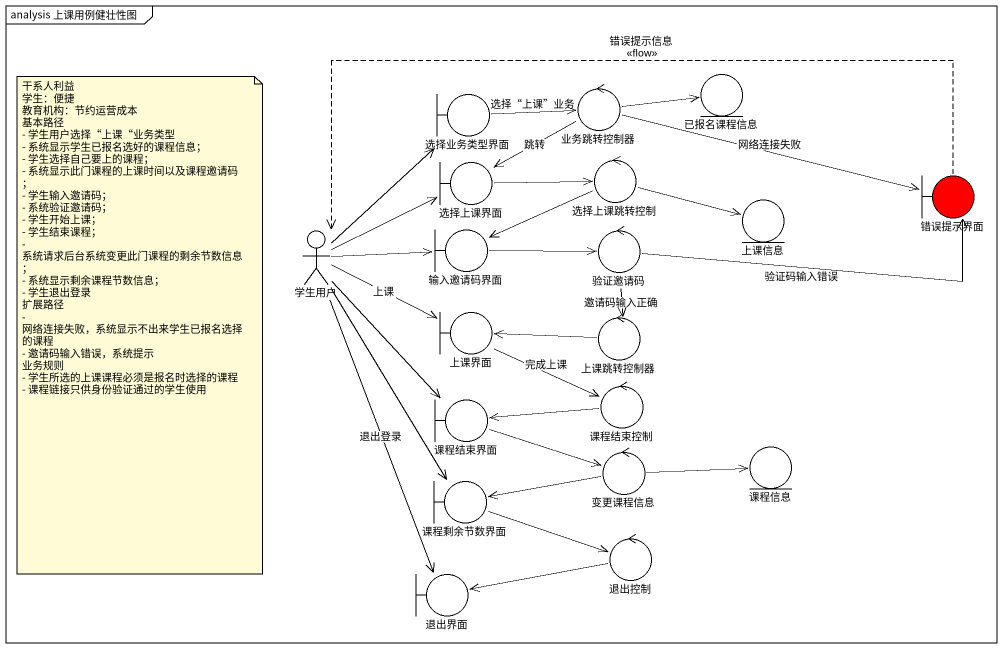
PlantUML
@startuml
mainframe analysis 上课用例健壮性图
boundary 选择业务类型界面
control 业务跳转控制器
entity 已报名课程信息
boundary 选择上课界面
control 选择上课跳转控制
boundary 错误提示界面 #FF0000
actor 学生用户
boundary 输入邀请码界面
control 验证邀请码
entity 上课信息
boundary 上课界面
control 上课跳转控制器
boundary 课程结束界面
control 课程结束控制
control 变更课程信息
entity 课程信息
boundary 课程剩余节数界面
control 退出控制
boundary 退出界面
选择业务类型界面 -right-> 业务跳转控制器 : 选择“上课”业务
业务跳转控制器 -right-> 已报名课程信息
业务跳转控制器 -left-> 选择上课界面 : 跳转
业务跳转控制器 -right-> 错误提示界面 : 网络连接失败
选择上课界面 -right-> 选择上课跳转控制
选择上课跳转控制 -left-> 输入邀请码界面
选择上课跳转控制 -right-> 上课信息
错误提示界面 .left.> 学生用户 : 错误提示信息\n<<flow>>
学生用户 -up-> 选择业务类型界面
学生用户 -right-> 选择上课界面
学生用户 -right-> 输入邀请码界面
学生用户 -right-> 上课界面 : 上课
学生用户 --> 课程结束界面
学生用户 --> 课程剩余节数界面
学生用户 --> 退出界面 : 退出登录
输入邀请码界面 -right-> 验证邀请码
验证邀请码 -right-> 错误提示界面 : 验证码输入错误
验证邀请码 --> 上课跳转控制器 : 邀请码输入正确
上课界面 -right-> 课程结束控制 : 完成上课
上课跳转控制器 -left-> 上课界面
课程结束界面 -right-> 变更课程信息
课程结束控制 -left-> 课程结束界面
变更课程信息 -right-> 课程信息
变更课程信息 -left-> 课程剩余节数界面
课程剩余节数界面 -right-> 退出控制
退出控制 -left-> 退出界面
note as N1
  干系人利益
  学生：便捷
  教育机构：节约运营成本
  基本路径
  - 学生用户选择“上课“业务类型
  - 系统显示学生已报名选好的课程信息；
  - 学生选择自己要上的课程；
  - 系统显示此门课程的上课时间以及课程邀请码 ；
  - 学生输入邀请码；
  - 系统验证邀请码；
  - 学生开始上课；
  - 学生结束课程；
  - 系统请求后台系统变更此门课程的剩余节数信息；
  - 系统显示剩余课程节数信息；
  - 学生退出登录
  扩展路径
  - 网络连接失败，系统显示不出来学生已报名选择的课程
  - 邀请码输入错误，系统提示
  业务规则
  - 学生所选的上课课程必须是报名时选择的课程
  - 课程链接只供身份验证通过的学生使用
end note
@enduml
